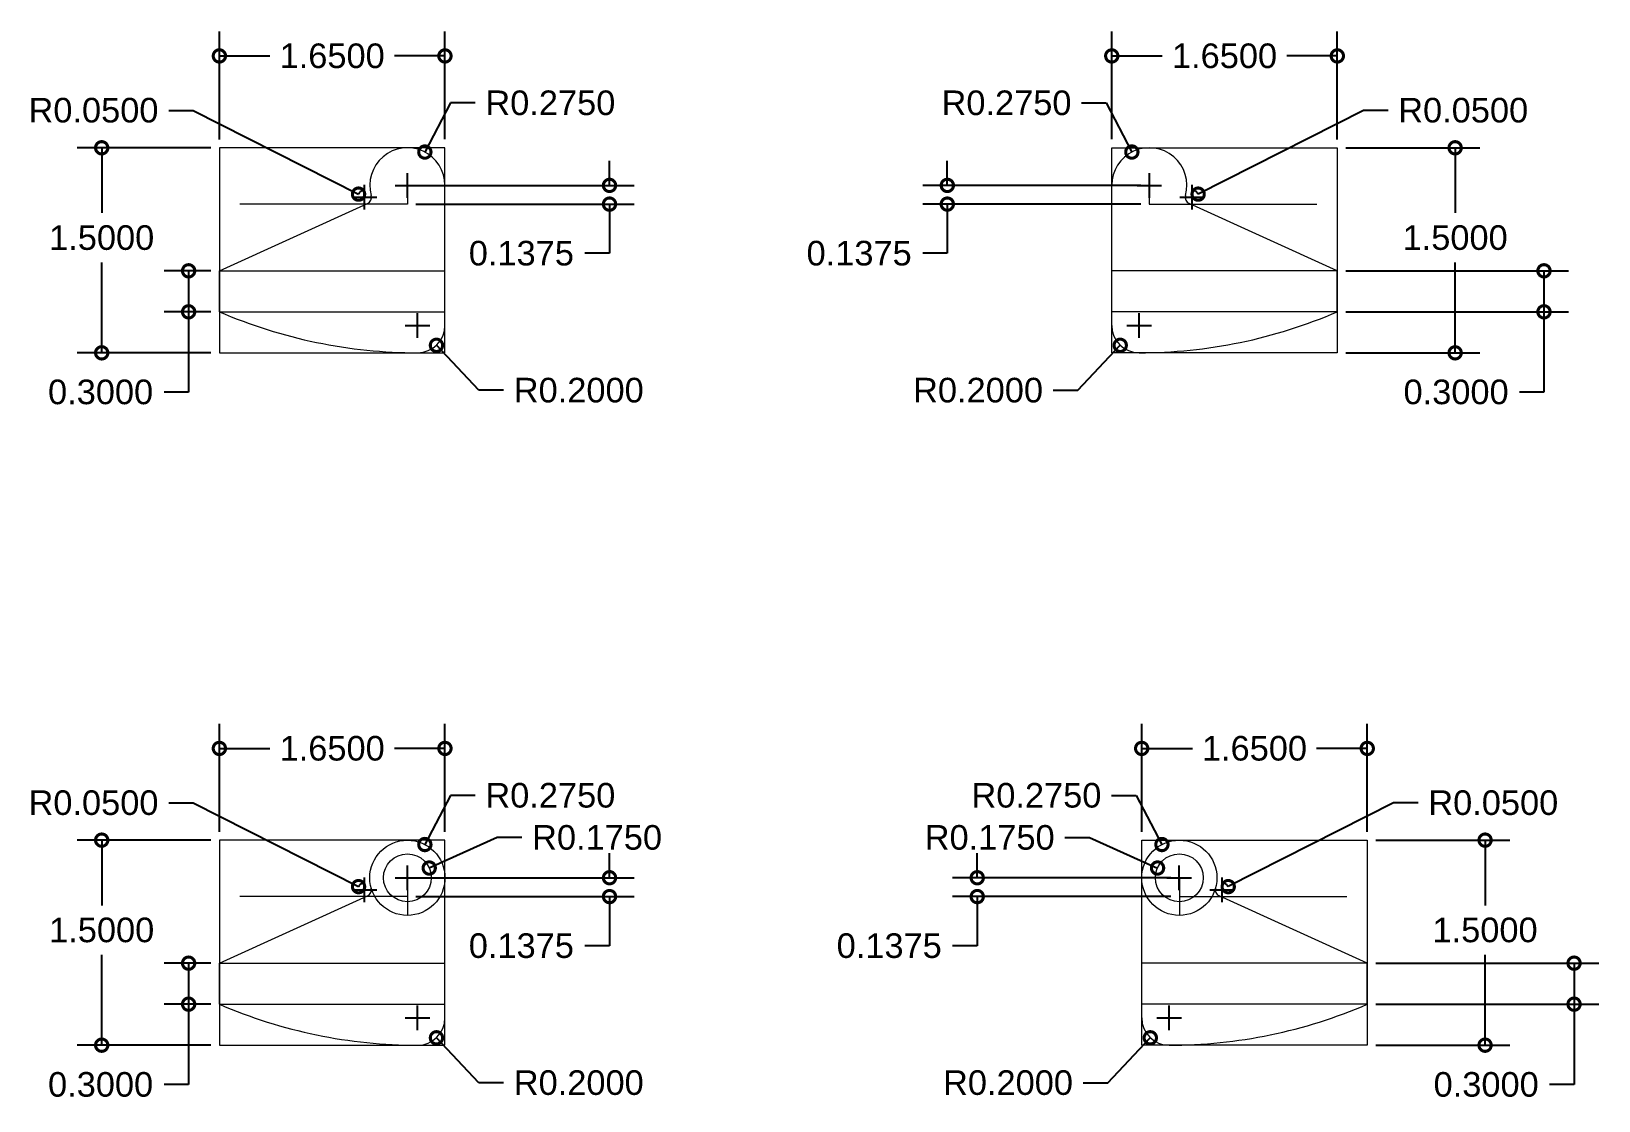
# Model space of a CAD drawing. Header units: centimetres. Extents: x -2.3 to 61.1, y -63.1 to 35.
# Drawn here: x 28.62 to 40.08, y 27.14 to 34.96 of the extents above; entities that cross this region are included whole.
import ezdxf

# ---------------------------------------------------------------- set-up
doc = ezdxf.new("R2010")
doc.units = ezdxf.units.CM
doc.header["$MEASUREMENT"] = 0
doc.linetypes.add('ACAD_ISO02W100', pattern=[15, 12, -3])
for name, color, linetype, lineweight in [('cuerpo', 7, 'Continuous', 15), ('lineas', 253, 'ACAD_ISO02W100', 15), ('medidas', 30, 'ACAD_ISO02W100', 18)]:
    doc.layers.add(name, color=color, linetype=linetype, lineweight=lineweight)
doc.styles.get("Standard").update_dxf_attribs({"font": 'arial.ttf'})
doc.dimstyles.get("Standard").update_dxf_attribs({"dimtxt": 0.18, "dimasz": 0.18, "dimexe": 0.18, "dimexo": 0.0625, "dimgap": 0.09, "dimtad": 0, "dimtih": 1, "dimtoh": 1, "dimdec": 4, "dimzin": 0, "dimdsep": 46, "dimtxsty": 'Standard', "dimblk": 'DOTSMALL', "dimcen": 0.09, "dimadec": 0, "dimazin": 0, "dimtfac": 1, "dimtdec": 4, "dimtofl": 0, "dimtmove": 0, "dimatfit": 3, "dimfxl": 1, "dimtolj": 1, "dimtzin": 0, "dimarcsym": 0})

# ---------------------------------------------------------------- blocks, each defined once
blk = doc.blocks.new('_DotSmall')
at = {"color": 0, "linetype": 'ByBlock', "const_width": 0.5}
blk.add_lwpolyline([(-0.0625, 0, 1), (0.0625, 0, 1)], format="xyb", close=True, dxfattribs=at)
blk = doc.blocks.new('*D504')
at = {"layer": 'Defpoints', "color": 0, "transparency": 16777216}
for p in [(31.009, 28.705), (31.053, 28.682)]:
    blk.add_point(p, dxfattribs=at)
at = {"layer": 'medidas', "color": 0, "lineweight": -2, "transparency": 16777216}
for p, q in [((29.62, 29.318), (29.8, 29.318)), ((29.8, 29.318), (31.009, 28.705)), ((30.963, 28.682), (31.143, 28.682)), ((31.053, 28.592), (31.053, 28.772))]:
    blk.add_line(p, q, dxfattribs=at)
blk.add_arc((31.053, 28.682), 0.05, 87.2382, 153.1119, dxfattribs=at)
at = {"layer": 'medidas', "color": 0, "lineweight": -2, "transparency": 16777216, "xscale": 0.18, "yscale": 0.18, "zscale": 0.18, "rotation": 333.1118925560016}
blk.add_blockref('_DotSmall', (31.009, 28.705), dxfattribs=at)
at = {"layer": 'medidas', "color": 0, "transparency": 16777216, "insert": (29.07, 29.318), "char_height": 0.18, "attachment_point": 5}
blk.add_mtext('\\A1;R0.0500', dxfattribs=at)
blk = doc.blocks.new('*D505')
at = {"layer": 'Defpoints', "color": 0, "transparency": 16777216}
for p in [(31.494, 29.013), (31.366, 28.77)]:
    blk.add_point(p, dxfattribs=at)
at = {"layer": 'medidas', "color": 0, "lineweight": -2, "transparency": 16777216}
for p, q in [((31.682, 29.372), (31.494, 29.013)), ((31.862, 29.372), (31.682, 29.372)), ((31.366, 28.68), (31.366, 28.86)), ((31.276, 28.77), (31.456, 28.77))]:
    blk.add_line(p, q, dxfattribs=at)
at = {"layer": 'medidas', "color": 0, "lineweight": -2, "transparency": 16777216, "xscale": 0.18, "yscale": 0.18, "zscale": 0.18, "rotation": 242.3369434540738}
blk.add_blockref('_DotSmall', (31.494, 29.013), dxfattribs=at)
at = {"layer": 'medidas', "color": 0, "transparency": 16777216, "insert": (32.412, 29.372), "char_height": 0.18, "attachment_point": 5}
blk.add_mtext('\\A1;R0.2750', dxfattribs=at)
blk = doc.blocks.new('*D506')
at = {"layer": 'Defpoints', "color": 0, "transparency": 16777216}
for p in [(31.526, 28.841), (31.366, 28.77)]:
    blk.add_point(p, dxfattribs=at)
at = {"layer": 'medidas', "color": 0, "lineweight": -2, "transparency": 16777216}
for p, q in [((32.024, 29.064), (31.526, 28.841)), ((32.204, 29.064), (32.024, 29.064)), ((31.366, 28.68), (31.366, 28.86)), ((31.276, 28.77), (31.456, 28.77))]:
    blk.add_line(p, q, dxfattribs=at)
at = {"layer": 'medidas', "color": 0, "lineweight": -2, "transparency": 16777216, "xscale": 0.18, "yscale": 0.18, "zscale": 0.18, "rotation": 204.1128026746228}
blk.add_blockref('_DotSmall', (31.526, 28.841), dxfattribs=at)
at = {"layer": 'medidas', "color": 0, "transparency": 16777216, "insert": (32.754, 29.064), "char_height": 0.18, "attachment_point": 5}
blk.add_mtext('\\A1;R0.1750', dxfattribs=at)
blk = doc.blocks.new('*D507')
at = {"layer": 'Defpoints', "color": 0, "transparency": 16777216}
for p in [(31.641, 29.716), (29.991, 29.042), (31.641, 29.045)]:
    blk.add_point(p, dxfattribs=at)
at = {"layer": 'medidas', "color": 0, "lineweight": -2, "transparency": 16777216}
for p, q in [((29.991, 29.105), (29.991, 29.896)), ((31.641, 29.107), (31.641, 29.896)), ((29.991, 29.716), (30.361, 29.716)), ((31.641, 29.716), (31.271, 29.716))]:
    blk.add_line(p, q, dxfattribs=at)
at = {"layer": 'medidas', "color": 0, "lineweight": -2, "transparency": 16777216, "xscale": 0.18, "yscale": 0.18, "zscale": 0.18, "rotation": 180}
blk.add_blockref('_DotSmall', (29.991, 29.716), dxfattribs=at)
at = {"layer": 'medidas', "color": 0, "lineweight": -2, "transparency": 16777216, "xscale": 0.18, "yscale": 0.18, "zscale": 0.18}
blk.add_blockref('_DotSmall', (31.641, 29.716), dxfattribs=at)
at = {"layer": 'medidas', "color": 0, "transparency": 16777216, "insert": (30.816, 29.716), "char_height": 0.18, "attachment_point": 5}
blk.add_mtext('\\A1;1.6500', dxfattribs=at)
blk = doc.blocks.new('*D508')
at = {"layer": 'Defpoints', "color": 0, "transparency": 16777216}
for p in [(29.991, 29.045), (29.13, 27.545), (29.991, 27.545)]:
    blk.add_point(p, dxfattribs=at)
at = {"layer": 'medidas', "color": 0, "lineweight": -2, "transparency": 16777216}
for p, q in [((29.929, 29.045), (28.95, 29.045)), ((29.13, 29.045), (29.13, 28.568)), ((29.13, 27.545), (29.13, 28.205)), ((29.929, 27.545), (28.95, 27.545))]:
    blk.add_line(p, q, dxfattribs=at)
at = {"layer": 'medidas', "color": 0, "lineweight": -2, "transparency": 16777216, "xscale": 0.18, "yscale": 0.18, "zscale": 0.18}
for p, rotation in [((29.13, 29.045), 90), ((29.13, 27.545), 270)]:
    blk.add_blockref('_DotSmall', p, dxfattribs=dict(at, rotation=rotation))
at = {"layer": 'medidas', "color": 0, "transparency": 16777216, "insert": (29.13, 28.387), "char_height": 0.18, "attachment_point": 5}
blk.add_mtext('\\A1;1.5000', dxfattribs=at)
blk = doc.blocks.new('*D509')
at = {"layer": 'Defpoints', "color": 0, "transparency": 16777216}
for p in [(29.991, 28.145), (29.766, 27.845), (29.991, 27.845)]:
    blk.add_point(p, dxfattribs=at)
at = {"layer": 'medidas', "color": 0, "lineweight": -2, "transparency": 16777216}
for p, q in [((29.929, 28.145), (29.586, 28.145)), ((29.766, 28.145), (29.766, 27.845)), ((29.929, 27.845), (29.586, 27.845)), ((29.766, 27.845), (29.766, 27.257)), ((29.766, 27.257), (29.586, 27.257))]:
    blk.add_line(p, q, dxfattribs=at)
at = {"layer": 'medidas', "color": 0, "lineweight": -2, "transparency": 16777216, "xscale": 0.18, "yscale": 0.18, "zscale": 0.18}
for p, rotation in [((29.766, 28.145), 90), ((29.766, 27.845), 270)]:
    blk.add_blockref('_DotSmall', p, dxfattribs=dict(at, rotation=rotation))
at = {"layer": 'medidas', "color": 0, "transparency": 16777216, "insert": (29.122, 27.257), "char_height": 0.18, "attachment_point": 5}
blk.add_mtext('\\A1;0.3000', dxfattribs=at)
blk = doc.blocks.new('*D510')
at = {"layer": 'Defpoints', "color": 0, "transparency": 16777216}
for p in [(31.441, 27.745), (31.579, 27.599)]:
    blk.add_point(p, dxfattribs=at)
at = {"layer": 'medidas', "color": 0, "lineweight": -2, "transparency": 16777216}
for p, q in [((31.441, 27.655), (31.441, 27.835)), ((31.351, 27.745), (31.531, 27.745)), ((31.89, 27.27), (31.579, 27.599)), ((32.07, 27.27), (31.89, 27.27))]:
    blk.add_line(p, q, dxfattribs=at)
at = {"layer": 'medidas', "color": 0, "lineweight": -2, "transparency": 16777216, "xscale": 0.18, "yscale": 0.18, "zscale": 0.18, "rotation": 133.3858375131181}
blk.add_blockref('_DotSmall', (31.579, 27.599), dxfattribs=at)
at = {"layer": 'medidas', "color": 0, "transparency": 16777216, "insert": (32.62, 27.27), "char_height": 0.18, "attachment_point": 5}
blk.add_mtext('\\A1;R0.2000', dxfattribs=at)
blk = doc.blocks.new('*D511')
at = {"layer": 'Defpoints', "color": 0, "transparency": 16777216}
for p in [(31.366, 28.77), (31.366, 28.632), (32.845, 28.632)]:
    blk.add_point(p, dxfattribs=at)
at = {"layer": 'medidas', "color": 0, "lineweight": -2, "transparency": 16777216}
for p, q in [((32.845, 28.77), (32.845, 28.95)), ((31.429, 28.77), (33.025, 28.77)), ((31.429, 28.632), (33.025, 28.632)), ((32.845, 28.632), (32.845, 28.272)), ((32.845, 28.272), (32.665, 28.272))]:
    blk.add_line(p, q, dxfattribs=at)
at = {"layer": 'medidas', "color": 0, "lineweight": -2, "transparency": 16777216, "xscale": 0.18, "yscale": 0.18, "zscale": 0.18}
for p, rotation in [((32.845, 28.77), 270), ((32.845, 28.632), 90)]:
    blk.add_blockref('_DotSmall', p, dxfattribs=dict(at, rotation=rotation))
at = {"layer": 'medidas', "color": 0, "transparency": 16777216, "insert": (32.2, 28.272), "char_height": 0.18, "attachment_point": 5}
blk.add_mtext('\\A1;0.1375', dxfattribs=at)
blk = doc.blocks.new('*D512')
at = {"layer": 'Defpoints', "color": 0, "transparency": 16777216}
for p in [(37.326, 28.682), (37.371, 28.705)]:
    blk.add_point(p, dxfattribs=at)
at = {"layer": 'medidas', "color": 0, "lineweight": -2, "transparency": 16777216}
for p, q in [((38.58, 29.318), (37.371, 28.705)), ((38.76, 29.318), (38.58, 29.318)), ((37.236, 28.682), (37.416, 28.682)), ((37.326, 28.592), (37.326, 28.772))]:
    blk.add_line(p, q, dxfattribs=at)
blk.add_arc((37.326, 28.682), 0.05, 26.8881, 92.7618, dxfattribs=at)
at = {"layer": 'medidas', "color": 0, "lineweight": -2, "transparency": 16777216, "xscale": 0.18, "yscale": 0.18, "zscale": 0.18, "rotation": 206.8881074439984}
blk.add_blockref('_DotSmall', (37.371, 28.705), dxfattribs=at)
at = {"layer": 'medidas', "color": 0, "transparency": 16777216, "insert": (39.31, 29.318), "char_height": 0.18, "attachment_point": 5}
blk.add_mtext('\\A1;R0.0500', dxfattribs=at)
blk = doc.blocks.new('*D513')
at = {"layer": 'Defpoints', "color": 0, "transparency": 16777216}
for p in [(36.886, 29.013), (37.013, 28.77)]:
    blk.add_point(p, dxfattribs=at)
at = {"layer": 'medidas', "color": 0, "lineweight": -2, "transparency": 16777216}
for p, q in [((36.518, 29.372), (36.698, 29.372)), ((36.698, 29.372), (36.886, 29.013)), ((37.013, 28.68), (37.013, 28.86)), ((36.923, 28.77), (37.103, 28.77))]:
    blk.add_line(p, q, dxfattribs=at)
at = {"layer": 'medidas', "color": 0, "lineweight": -2, "transparency": 16777216, "xscale": 0.18, "yscale": 0.18, "zscale": 0.18, "rotation": 297.6630565459262}
blk.add_blockref('_DotSmall', (36.886, 29.013), dxfattribs=at)
at = {"layer": 'medidas', "color": 0, "transparency": 16777216, "insert": (35.968, 29.372), "char_height": 0.18, "attachment_point": 5}
blk.add_mtext('\\A1;R0.2750', dxfattribs=at)
blk = doc.blocks.new('*D514')
at = {"layer": 'Defpoints', "color": 0, "transparency": 16777216}
for p in [(36.854, 28.841), (37.013, 28.77)]:
    blk.add_point(p, dxfattribs=at)
at = {"layer": 'medidas', "color": 0, "lineweight": -2, "transparency": 16777216}
for p, q in [((36.175, 29.064), (36.355, 29.064)), ((36.355, 29.064), (36.854, 28.841)), ((37.013, 28.68), (37.013, 28.86)), ((36.923, 28.77), (37.103, 28.77))]:
    blk.add_line(p, q, dxfattribs=at)
at = {"layer": 'medidas', "color": 0, "lineweight": -2, "transparency": 16777216, "xscale": 0.18, "yscale": 0.18, "zscale": 0.18, "rotation": 335.8871973253781}
blk.add_blockref('_DotSmall', (36.854, 28.841), dxfattribs=at)
at = {"layer": 'medidas', "color": 0, "transparency": 16777216, "insert": (35.626, 29.064), "char_height": 0.18, "attachment_point": 5}
blk.add_mtext('\\A1;R0.1750', dxfattribs=at)
blk = doc.blocks.new('*D515')
at = {"layer": 'Defpoints', "color": 0, "transparency": 16777216}
for p in [(36.738, 29.716), (36.738, 29.045), (38.388, 29.042)]:
    blk.add_point(p, dxfattribs=at)
at = {"layer": 'medidas', "color": 0, "lineweight": -2, "transparency": 16777216}
for p, q in [((36.738, 29.107), (36.738, 29.896)), ((38.388, 29.105), (38.388, 29.896)), ((36.738, 29.716), (37.109, 29.716)), ((38.388, 29.716), (38.018, 29.716))]:
    blk.add_line(p, q, dxfattribs=at)
at = {"layer": 'medidas', "color": 0, "lineweight": -2, "transparency": 16777216, "xscale": 0.18, "yscale": 0.18, "zscale": 0.18, "rotation": 180}
blk.add_blockref('_DotSmall', (36.738, 29.716), dxfattribs=at)
at = {"layer": 'medidas', "color": 0, "lineweight": -2, "transparency": 16777216, "xscale": 0.18, "yscale": 0.18, "zscale": 0.18}
blk.add_blockref('_DotSmall', (38.388, 29.716), dxfattribs=at)
at = {"layer": 'medidas', "color": 0, "transparency": 16777216, "insert": (37.563, 29.716), "char_height": 0.18, "attachment_point": 5}
blk.add_mtext('\\A1;1.6500', dxfattribs=at)
blk = doc.blocks.new('*D516')
at = {"layer": 'Defpoints', "color": 0, "transparency": 16777216}
for p in [(38.388, 29.045), (38.388, 27.545), (39.25, 27.545)]:
    blk.add_point(p, dxfattribs=at)
at = {"layer": 'medidas', "color": 0, "lineweight": -2, "transparency": 16777216}
for p, q in [((38.451, 29.045), (39.43, 29.045)), ((39.25, 29.045), (39.25, 28.568)), ((39.25, 27.545), (39.25, 28.205)), ((38.451, 27.545), (39.43, 27.545))]:
    blk.add_line(p, q, dxfattribs=at)
at = {"layer": 'medidas', "color": 0, "lineweight": -2, "transparency": 16777216, "xscale": 0.18, "yscale": 0.18, "zscale": 0.18}
for p, rotation in [((39.25, 29.045), 90), ((39.25, 27.545), 270)]:
    blk.add_blockref('_DotSmall', p, dxfattribs=dict(at, rotation=rotation))
at = {"layer": 'medidas', "color": 0, "transparency": 16777216, "insert": (39.25, 28.387), "char_height": 0.18, "attachment_point": 5}
blk.add_mtext('\\A1;1.5000', dxfattribs=at)
blk = doc.blocks.new('*D517')
at = {"layer": 'Defpoints', "color": 0, "transparency": 16777216}
for p in [(38.388, 28.145), (38.388, 27.845), (39.901, 27.845)]:
    blk.add_point(p, dxfattribs=at)
at = {"layer": 'medidas', "color": 0, "lineweight": -2, "transparency": 16777216}
for p, q in [((38.451, 28.145), (40.081, 28.145)), ((39.901, 28.145), (39.901, 27.845)), ((38.451, 27.845), (40.081, 27.845)), ((39.901, 27.845), (39.901, 27.257)), ((39.901, 27.257), (39.721, 27.257))]:
    blk.add_line(p, q, dxfattribs=at)
at = {"layer": 'medidas', "color": 0, "lineweight": -2, "transparency": 16777216, "xscale": 0.18, "yscale": 0.18, "zscale": 0.18}
for p, rotation in [((39.901, 28.145), 90), ((39.901, 27.845), 270)]:
    blk.add_blockref('_DotSmall', p, dxfattribs=dict(at, rotation=rotation))
at = {"layer": 'medidas', "color": 0, "transparency": 16777216, "insert": (39.258, 27.257), "char_height": 0.18, "attachment_point": 5}
blk.add_mtext('\\A1;0.3000', dxfattribs=at)
blk = doc.blocks.new('*D518')
at = {"layer": 'Defpoints', "color": 0, "transparency": 16777216}
for p in [(36.938, 27.745), (36.801, 27.599)]:
    blk.add_point(p, dxfattribs=at)
at = {"layer": 'medidas', "color": 0, "lineweight": -2, "transparency": 16777216}
for p, q in [((36.938, 27.655), (36.938, 27.835)), ((36.848, 27.745), (37.028, 27.745)), ((36.49, 27.27), (36.801, 27.599)), ((36.31, 27.27), (36.49, 27.27))]:
    blk.add_line(p, q, dxfattribs=at)
at = {"layer": 'medidas', "color": 0, "lineweight": -2, "transparency": 16777216, "xscale": 0.18, "yscale": 0.18, "zscale": 0.18, "rotation": 46.61416248688333}
blk.add_blockref('_DotSmall', (36.801, 27.599), dxfattribs=at)
at = {"layer": 'medidas', "color": 0, "transparency": 16777216, "insert": (35.76, 27.27), "char_height": 0.18, "attachment_point": 5}
blk.add_mtext('\\A1;R0.2000', dxfattribs=at)
blk = doc.blocks.new('*D519')
at = {"layer": 'Defpoints', "color": 0, "transparency": 16777216}
for p in [(37.013, 28.77), (35.535, 28.632), (37.013, 28.632)]:
    blk.add_point(p, dxfattribs=at)
at = {"layer": 'medidas', "color": 0, "lineweight": -2, "transparency": 16777216}
for p, q in [((35.535, 28.77), (35.535, 28.95)), ((36.951, 28.77), (35.355, 28.77)), ((36.951, 28.632), (35.355, 28.632)), ((35.535, 28.632), (35.535, 28.272)), ((35.535, 28.272), (35.355, 28.272))]:
    blk.add_line(p, q, dxfattribs=at)
at = {"layer": 'medidas', "color": 0, "lineweight": -2, "transparency": 16777216, "xscale": 0.18, "yscale": 0.18, "zscale": 0.18}
for p, rotation in [((35.535, 28.77), 270), ((35.535, 28.632), 90)]:
    blk.add_blockref('_DotSmall', p, dxfattribs=dict(at, rotation=rotation))
at = {"layer": 'medidas', "color": 0, "transparency": 16777216, "insert": (34.891, 28.272), "char_height": 0.18, "attachment_point": 5}
blk.add_mtext('\\A1;0.1375', dxfattribs=at)
blk = doc.blocks.new('*D536')
at = {"layer": 'Defpoints', "color": 0, "transparency": 16777216}
for p in [(31.009, 33.771), (31.053, 33.748)]:
    blk.add_point(p, dxfattribs=at)
at = {"layer": 'medidas', "color": 0, "lineweight": -2, "transparency": 16777216}
for p, q in [((29.62, 34.384), (29.8, 34.384)), ((29.8, 34.384), (31.009, 33.771)), ((31.053, 33.658), (31.053, 33.838)), ((30.963, 33.748), (31.143, 33.748))]:
    blk.add_line(p, q, dxfattribs=at)
blk.add_arc((31.053, 33.748), 0.05, 87.2382, 153.1119, dxfattribs=at)
at = {"layer": 'medidas', "color": 0, "lineweight": -2, "transparency": 16777216, "xscale": 0.18, "yscale": 0.18, "zscale": 0.18, "rotation": 333.1118925559979}
blk.add_blockref('_DotSmall', (31.009, 33.771), dxfattribs=at)
at = {"layer": 'medidas', "color": 0, "transparency": 16777216, "insert": (29.07, 34.384), "char_height": 0.18, "attachment_point": 5}
blk.add_mtext('\\A1;R0.0500', dxfattribs=at)
blk = doc.blocks.new('*D537')
at = {"layer": 'Defpoints', "color": 0, "transparency": 16777216}
for p in [(31.494, 34.079), (31.366, 33.835)]:
    blk.add_point(p, dxfattribs=at)
at = {"layer": 'medidas', "color": 0, "lineweight": -2, "transparency": 16777216}
for p, q in [((31.682, 34.438), (31.494, 34.079)), ((31.862, 34.438), (31.682, 34.438)), ((31.276, 33.835), (31.456, 33.835)), ((31.366, 33.745), (31.366, 33.925))]:
    blk.add_line(p, q, dxfattribs=at)
at = {"layer": 'medidas', "color": 0, "lineweight": -2, "transparency": 16777216, "xscale": 0.18, "yscale": 0.18, "zscale": 0.18, "rotation": 242.3369434540738}
blk.add_blockref('_DotSmall', (31.494, 34.079), dxfattribs=at)
at = {"layer": 'medidas', "color": 0, "transparency": 16777216, "insert": (32.412, 34.438), "char_height": 0.18, "attachment_point": 5}
blk.add_mtext('\\A1;R0.2750', dxfattribs=at)
blk = doc.blocks.new('*D539')
at = {"layer": 'Defpoints', "color": 0, "transparency": 16777216}
for p in [(31.641, 34.782), (29.991, 34.108), (31.641, 34.11)]:
    blk.add_point(p, dxfattribs=at)
at = {"layer": 'medidas', "color": 0, "lineweight": -2, "transparency": 16777216}
for p, q in [((29.991, 34.171), (29.991, 34.962)), ((31.641, 34.173), (31.641, 34.962)), ((29.991, 34.782), (30.361, 34.782)), ((31.641, 34.782), (31.271, 34.782))]:
    blk.add_line(p, q, dxfattribs=at)
at = {"layer": 'medidas', "color": 0, "lineweight": -2, "transparency": 16777216, "xscale": 0.18, "yscale": 0.18, "zscale": 0.18, "rotation": 180}
blk.add_blockref('_DotSmall', (29.991, 34.782), dxfattribs=at)
at = {"layer": 'medidas', "color": 0, "lineweight": -2, "transparency": 16777216, "xscale": 0.18, "yscale": 0.18, "zscale": 0.18}
blk.add_blockref('_DotSmall', (31.641, 34.782), dxfattribs=at)
at = {"layer": 'medidas', "color": 0, "transparency": 16777216, "insert": (30.816, 34.782), "char_height": 0.18, "attachment_point": 5}
blk.add_mtext('\\A1;1.6500', dxfattribs=at)
blk = doc.blocks.new('*D540')
at = {"layer": 'Defpoints', "color": 0, "transparency": 16777216}
for p in [(29.991, 34.11), (29.13, 32.61), (29.991, 32.61)]:
    blk.add_point(p, dxfattribs=at)
at = {"layer": 'medidas', "color": 0, "lineweight": -2, "transparency": 16777216}
for p, q in [((29.929, 34.11), (28.95, 34.11)), ((29.13, 34.11), (29.13, 33.634)), ((29.13, 32.61), (29.13, 33.27)), ((29.929, 32.61), (28.95, 32.61))]:
    blk.add_line(p, q, dxfattribs=at)
at = {"layer": 'medidas', "color": 0, "lineweight": -2, "transparency": 16777216, "xscale": 0.18, "yscale": 0.18, "zscale": 0.18}
for p, rotation in [((29.13, 34.11), 90), ((29.13, 32.61), 270)]:
    blk.add_blockref('_DotSmall', p, dxfattribs=dict(at, rotation=rotation))
at = {"layer": 'medidas', "color": 0, "transparency": 16777216, "insert": (29.13, 33.452), "char_height": 0.18, "attachment_point": 5}
blk.add_mtext('\\A1;1.5000', dxfattribs=at)
blk = doc.blocks.new('*D541')
at = {"layer": 'Defpoints', "color": 0, "transparency": 16777216}
for p in [(29.991, 33.21), (29.766, 32.91), (29.991, 32.91)]:
    blk.add_point(p, dxfattribs=at)
at = {"layer": 'medidas', "color": 0, "lineweight": -2, "transparency": 16777216}
for p, q in [((29.929, 33.21), (29.586, 33.21)), ((29.766, 33.21), (29.766, 32.91)), ((29.929, 32.91), (29.586, 32.91)), ((29.766, 32.91), (29.766, 32.323)), ((29.766, 32.323), (29.586, 32.323))]:
    blk.add_line(p, q, dxfattribs=at)
at = {"layer": 'medidas', "color": 0, "lineweight": -2, "transparency": 16777216, "xscale": 0.18, "yscale": 0.18, "zscale": 0.18}
for p, rotation in [((29.766, 33.21), 90), ((29.766, 32.91), 270)]:
    blk.add_blockref('_DotSmall', p, dxfattribs=dict(at, rotation=rotation))
at = {"layer": 'medidas', "color": 0, "transparency": 16777216, "insert": (29.122, 32.323), "char_height": 0.18, "attachment_point": 5}
blk.add_mtext('\\A1;0.3000', dxfattribs=at)
blk = doc.blocks.new('*D542')
at = {"layer": 'Defpoints', "color": 0, "transparency": 16777216}
for p in [(31.441, 32.81), (31.579, 32.665)]:
    blk.add_point(p, dxfattribs=at)
at = {"layer": 'medidas', "color": 0, "lineweight": -2, "transparency": 16777216}
for p, q in [((31.351, 32.81), (31.531, 32.81)), ((31.441, 32.72), (31.441, 32.9)), ((31.89, 32.336), (31.579, 32.665)), ((32.07, 32.336), (31.89, 32.336))]:
    blk.add_line(p, q, dxfattribs=at)
at = {"layer": 'medidas', "color": 0, "lineweight": -2, "transparency": 16777216, "xscale": 0.18, "yscale": 0.18, "zscale": 0.18, "rotation": 133.3858375131174}
blk.add_blockref('_DotSmall', (31.579, 32.665), dxfattribs=at)
at = {"layer": 'medidas', "color": 0, "transparency": 16777216, "insert": (32.62, 32.336), "char_height": 0.18, "attachment_point": 5}
blk.add_mtext('\\A1;R0.2000', dxfattribs=at)
blk = doc.blocks.new('*D543')
at = {"layer": 'Defpoints', "color": 0, "transparency": 16777216}
for p in [(31.366, 33.835), (31.366, 33.698), (32.845, 33.698)]:
    blk.add_point(p, dxfattribs=at)
at = {"layer": 'medidas', "color": 0, "lineweight": -2, "transparency": 16777216}
for p, q in [((32.845, 33.835), (32.845, 34.015)), ((31.429, 33.835), (33.025, 33.835)), ((31.429, 33.698), (33.025, 33.698)), ((32.845, 33.698), (32.845, 33.338)), ((32.845, 33.338), (32.665, 33.338))]:
    blk.add_line(p, q, dxfattribs=at)
at = {"layer": 'medidas', "color": 0, "lineweight": -2, "transparency": 16777216, "xscale": 0.18, "yscale": 0.18, "zscale": 0.18}
for p, rotation in [((32.845, 33.835), 270), ((32.845, 33.698), 90)]:
    blk.add_blockref('_DotSmall', p, dxfattribs=dict(at, rotation=rotation))
at = {"layer": 'medidas', "color": 0, "transparency": 16777216, "insert": (32.2, 33.338), "char_height": 0.18, "attachment_point": 5}
blk.add_mtext('\\A1;0.1375', dxfattribs=at)
blk = doc.blocks.new('*D544')
at = {"layer": 'Defpoints', "color": 0, "transparency": 16777216}
for p in [(37.107, 33.748), (37.151, 33.771)]:
    blk.add_point(p, dxfattribs=at)
at = {"layer": 'medidas', "color": 0, "lineweight": -2, "transparency": 16777216}
for p, q in [((38.361, 34.384), (37.151, 33.771)), ((38.541, 34.384), (38.361, 34.384)), ((37.107, 33.658), (37.107, 33.838)), ((37.017, 33.748), (37.197, 33.748))]:
    blk.add_line(p, q, dxfattribs=at)
blk.add_arc((37.107, 33.748), 0.05, 26.8881, 92.7618, dxfattribs=at)
at = {"layer": 'medidas', "color": 0, "lineweight": -2, "transparency": 16777216, "xscale": 0.18, "yscale": 0.18, "zscale": 0.18, "rotation": 206.8881074439947}
blk.add_blockref('_DotSmall', (37.151, 33.771), dxfattribs=at)
at = {"layer": 'medidas', "color": 0, "transparency": 16777216, "insert": (39.09, 34.384), "char_height": 0.18, "attachment_point": 5}
blk.add_mtext('\\A1;R0.0500', dxfattribs=at)
blk = doc.blocks.new('*D545')
at = {"layer": 'Defpoints', "color": 0, "transparency": 16777216}
for p in [(36.666, 34.079), (36.794, 33.835)]:
    blk.add_point(p, dxfattribs=at)
at = {"layer": 'medidas', "color": 0, "lineweight": -2, "transparency": 16777216}
for p, q in [((36.298, 34.438), (36.478, 34.438)), ((36.478, 34.438), (36.666, 34.079)), ((36.704, 33.835), (36.884, 33.835)), ((36.794, 33.745), (36.794, 33.925))]:
    blk.add_line(p, q, dxfattribs=at)
at = {"layer": 'medidas', "color": 0, "lineweight": -2, "transparency": 16777216, "xscale": 0.18, "yscale": 0.18, "zscale": 0.18, "rotation": 297.6630565459255}
blk.add_blockref('_DotSmall', (36.666, 34.079), dxfattribs=at)
at = {"layer": 'medidas', "color": 0, "transparency": 16777216, "insert": (35.749, 34.438), "char_height": 0.18, "attachment_point": 5}
blk.add_mtext('\\A1;R0.2750', dxfattribs=at)
blk = doc.blocks.new('*D546')
at = {"layer": 'Defpoints', "color": 0, "transparency": 16777216}
for p in [(36.519, 34.782), (36.519, 34.11), (38.169, 34.108)]:
    blk.add_point(p, dxfattribs=at)
at = {"layer": 'medidas', "color": 0, "lineweight": -2, "transparency": 16777216}
for p, q in [((36.519, 34.173), (36.519, 34.962)), ((38.169, 34.171), (38.169, 34.962)), ((36.519, 34.782), (36.889, 34.782)), ((38.169, 34.782), (37.799, 34.782))]:
    blk.add_line(p, q, dxfattribs=at)
at = {"layer": 'medidas', "color": 0, "lineweight": -2, "transparency": 16777216, "xscale": 0.18, "yscale": 0.18, "zscale": 0.18, "rotation": 180}
blk.add_blockref('_DotSmall', (36.519, 34.782), dxfattribs=at)
at = {"layer": 'medidas', "color": 0, "lineweight": -2, "transparency": 16777216, "xscale": 0.18, "yscale": 0.18, "zscale": 0.18}
blk.add_blockref('_DotSmall', (38.169, 34.782), dxfattribs=at)
at = {"layer": 'medidas', "color": 0, "transparency": 16777216, "insert": (37.344, 34.782), "char_height": 0.18, "attachment_point": 5}
blk.add_mtext('\\A1;1.6500', dxfattribs=at)
blk = doc.blocks.new('*D547')
at = {"layer": 'Defpoints', "color": 0, "transparency": 16777216}
for p in [(38.169, 34.11), (38.169, 32.61), (39.031, 32.61)]:
    blk.add_point(p, dxfattribs=at)
at = {"layer": 'medidas', "color": 0, "lineweight": -2, "transparency": 16777216}
for p, q in [((38.231, 34.11), (39.211, 34.11)), ((39.031, 34.11), (39.031, 33.634)), ((39.031, 32.61), (39.031, 33.27)), ((38.231, 32.61), (39.211, 32.61))]:
    blk.add_line(p, q, dxfattribs=at)
at = {"layer": 'medidas', "color": 0, "lineweight": -2, "transparency": 16777216, "xscale": 0.18, "yscale": 0.18, "zscale": 0.18}
for p, rotation in [((39.031, 34.11), 90), ((39.031, 32.61), 270)]:
    blk.add_blockref('_DotSmall', p, dxfattribs=dict(at, rotation=rotation))
at = {"layer": 'medidas', "color": 0, "transparency": 16777216, "insert": (39.031, 33.452), "char_height": 0.18, "attachment_point": 5}
blk.add_mtext('\\A1;1.5000', dxfattribs=at)
blk = doc.blocks.new('*D548')
at = {"layer": 'Defpoints', "color": 0, "transparency": 16777216}
for p in [(38.169, 33.21), (38.169, 32.91), (39.681, 32.91)]:
    blk.add_point(p, dxfattribs=at)
at = {"layer": 'medidas', "color": 0, "lineweight": -2, "transparency": 16777216}
for p, q in [((38.231, 33.21), (39.861, 33.21)), ((39.681, 33.21), (39.681, 32.91)), ((38.231, 32.91), (39.861, 32.91)), ((39.681, 32.91), (39.681, 32.323)), ((39.681, 32.323), (39.501, 32.323))]:
    blk.add_line(p, q, dxfattribs=at)
at = {"layer": 'medidas', "color": 0, "lineweight": -2, "transparency": 16777216, "xscale": 0.18, "yscale": 0.18, "zscale": 0.18}
for p, rotation in [((39.681, 33.21), 90), ((39.681, 32.91), 270)]:
    blk.add_blockref('_DotSmall', p, dxfattribs=dict(at, rotation=rotation))
at = {"layer": 'medidas', "color": 0, "transparency": 16777216, "insert": (39.038, 32.323), "char_height": 0.18, "attachment_point": 5}
blk.add_mtext('\\A1;0.3000', dxfattribs=at)
blk = doc.blocks.new('*D549')
at = {"layer": 'Defpoints', "color": 0, "transparency": 16777216}
for p in [(36.719, 32.81), (36.581, 32.665)]:
    blk.add_point(p, dxfattribs=at)
at = {"layer": 'medidas', "color": 0, "lineweight": -2, "transparency": 16777216}
for p, q in [((36.629, 32.81), (36.809, 32.81)), ((36.719, 32.72), (36.719, 32.9)), ((36.27, 32.336), (36.581, 32.665)), ((36.09, 32.336), (36.27, 32.336))]:
    blk.add_line(p, q, dxfattribs=at)
at = {"layer": 'medidas', "color": 0, "lineweight": -2, "transparency": 16777216, "xscale": 0.18, "yscale": 0.18, "zscale": 0.18, "rotation": 46.61416248688045}
blk.add_blockref('_DotSmall', (36.581, 32.665), dxfattribs=at)
at = {"layer": 'medidas', "color": 0, "transparency": 16777216, "insert": (35.541, 32.336), "char_height": 0.18, "attachment_point": 5}
blk.add_mtext('\\A1;R0.2000', dxfattribs=at)
blk = doc.blocks.new('*D550')
at = {"layer": 'Defpoints', "color": 0, "transparency": 16777216}
for p in [(36.794, 33.835), (35.316, 33.698), (36.794, 33.698)]:
    blk.add_point(p, dxfattribs=at)
at = {"layer": 'medidas', "color": 0, "lineweight": -2, "transparency": 16777216}
for p, q in [((35.316, 33.835), (35.316, 34.015)), ((36.731, 33.835), (35.136, 33.835)), ((36.731, 33.698), (35.136, 33.698)), ((35.316, 33.698), (35.316, 33.338)), ((35.316, 33.338), (35.136, 33.338))]:
    blk.add_line(p, q, dxfattribs=at)
at = {"layer": 'medidas', "color": 0, "lineweight": -2, "transparency": 16777216, "xscale": 0.18, "yscale": 0.18, "zscale": 0.18}
for p, rotation in [((35.316, 33.835), 270), ((35.316, 33.698), 90)]:
    blk.add_blockref('_DotSmall', p, dxfattribs=dict(at, rotation=rotation))
at = {"layer": 'medidas', "color": 0, "transparency": 16777216, "insert": (34.671, 33.338), "char_height": 0.18, "attachment_point": 5}
blk.add_mtext('\\A1;0.1375', dxfattribs=at)

msp = doc.modelspace()

# ---------------------------------------------------------------- linework, layer by layer
at = {"layer": 'cuerpo'}
for p, q in [((31.64135, 32.81045), (31.64135, 33.83545)), ((36.51885, 32.81045), (36.51885, 33.83545)), ((29.99135, 33.21045), (31.07403, 33.70243)), ((38.16885, 33.21045), (37.08617, 33.70243)), ((29.99135, 32.91045), (29.99135, 33.21045)), ((38.16885, 32.91045), (38.16885, 33.21045)), ((31.64135, 27.74465), (31.64135, 28.76965)), ((36.73849, 27.74465), (36.73849, 28.76965)), ((29.99135, 28.14465), (31.07403, 28.63663)), ((38.38849, 28.14465), (37.30581, 28.63663)), ((29.99135, 27.84465), (29.99135, 28.14465)), ((38.38849, 27.84465), (38.38849, 28.14465))]:
    msp.add_line(p, q, dxfattribs=at)
for centre, radius in [((31.36635, 28.76965), 0.275), ((37.01349, 28.76965), 0.275), ((31.36635, 28.76965), 0.175), ((37.01349, 28.76965), 0.175)]:
    msp.add_circle(centre, radius, dxfattribs=at)
for centre, radius, start, end in [((31.36635, 33.83545), 0.275, 0, 195.618498), ((36.79385, 33.83545), 0.275, 344.381502, 180), ((31.05335, 33.74795), 0.05, 294.437359, 15.618498), ((37.10685, 33.74795), 0.05, 164.381502, 245.562641), ((31.44135, 36.26462), 3.65417, 246.621262, 270), ((36.71885, 36.26462), 3.65417, 270, 293.378738), ((31.44135, 32.81045), 0.2, 270, 0), ((36.71885, 32.81045), 0.2, 180, 270), ((31.05335, 28.68215), 0.05, 294.437359, 15.618498), ((37.32649, 28.68215), 0.05, 164.381502, 245.562641), ((31.44135, 31.19882), 3.65417, 246.621262, 270), ((36.93849, 31.19882), 3.65417, 270, 293.378738), ((31.44135, 27.74465), 0.2, 270, 0), ((36.93849, 27.74465), 0.2, 180, 270)]:
    msp.add_arc(centre, radius, start, end, dxfattribs=at)
at = {"layer": 'lineas'}
for p, q in [((31.64135, 34.11045), (29.99135, 34.11045)), ((29.99135, 34.11045), (29.99135, 32.61045)), ((31.64135, 32.61045), (31.64135, 34.11045)), ((36.51885, 32.61045), (36.51885, 34.11045)), ((36.51885, 34.11045), (38.16885, 34.11045)), ((38.16885, 34.11045), (38.16885, 32.61045)), ((31.36635, 33.83545), (31.36635, 33.69795)), ((36.79385, 33.83545), (36.79385, 33.69795)), ((31.36635, 33.69795), (30.14135, 33.69795)), ((36.79385, 33.69795), (38.01885, 33.69795)), ((29.99135, 33.21045), (31.64135, 33.21045)), ((38.16885, 33.21045), (36.51885, 33.21045)), ((29.99135, 32.91045), (31.64135, 32.91045)), ((38.16885, 32.91045), (36.51885, 32.91045)), ((29.99135, 32.61045), (31.64135, 32.61045)), ((38.16885, 32.61045), (36.51885, 32.61045)), ((31.64135, 29.04465), (29.99135, 29.04465)), ((29.99135, 29.04465), (29.99135, 27.54465)), ((31.64135, 27.54465), (31.64135, 29.04465)), ((36.73849, 27.54465), (36.73849, 29.04465)), ((36.73849, 29.04465), (38.38849, 29.04465)), ((38.38849, 29.04465), (38.38849, 27.54465)), ((31.36635, 28.76965), (31.36635, 28.49465)), ((37.01349, 28.76965), (37.01349, 28.49465)), ((31.36635, 28.63215), (30.14135, 28.63215)), ((37.01349, 28.63215), (38.23849, 28.63215)), ((29.99135, 28.14465), (31.64135, 28.14465)), ((38.38849, 28.14465), (36.73849, 28.14465)), ((29.99135, 27.84465), (31.64135, 27.84465)), ((38.38849, 27.84465), (36.73849, 27.84465)), ((29.99135, 27.54465), (31.64135, 27.54465)), ((38.38849, 27.54465), (36.73849, 27.54465))]:
    msp.add_line(p, q, dxfattribs=at)

# ---------------------------------------------------------------- dimensions: what is measured, and where the dimension line sits
at = {"layer": 'medidas'}
for base, p1, p2, picture, middle in [((31.64135, 34.78195), (29.99135, 34.10815), (31.64135, 34.11045), '*D539', (30.81635, 34.78195)), ((31.64135, 29.71615), (29.99135, 29.04235), (31.64135, 29.04465), '*D507', (30.81635, 29.71615))]:
    dim = msp.add_linear_dim(base=base, p1=p1, p2=p2, dimstyle='Standard', dxfattribs=at)
    dim.commit()
    dim.dimension.update_dxf_attribs({"geometry": picture, "text_midpoint": middle})
for base, p1, p2, angle, picture, middle in [((36.51885, 34.78195), (38.16885, 34.10815), (36.51885, 34.11045), 180, '*D546', (37.34385, 34.78195)), ((32.84463, 33.69795), (31.36635, 33.83545), (31.36635, 33.69795), 90, '*D543', (32.20033, 33.33795)), ((35.31557, 33.69795), (36.79385, 33.83545), (36.79385, 33.69795), 90, '*D550', (34.67127, 33.33795)), ((36.73849, 29.71615), (38.38849, 29.04235), (36.73849, 29.04465), 180, '*D515', (37.56349, 29.71615)), ((32.84463, 28.63215), (31.36635, 28.76965), (31.36635, 28.63215), 90, '*D511', (32.20033, 28.27215)), ((35.53521, 28.63215), (37.01349, 28.76965), (37.01349, 28.63215), 90, '*D519', (34.89091, 28.27215))]:
    dim = msp.add_linear_dim(base=base, p1=p1, p2=p2, angle=angle, dimstyle='Standard', dxfattribs=at)
    dim.commit()
    dim.dimension.update_dxf_attribs({"geometry": picture, "text_midpoint": middle})
for center, mpoint, picture, middle in [((31.36635, 33.83545), (31.49402, 34.07901), '*D537', (32.41162, 34.43793)), ((36.79385, 33.83545), (36.66618, 34.07901), '*D545', (35.74858, 34.43793)), ((31.05335, 33.74795), (31.00875, 33.77056), '*D536', (29.07008, 34.38372)), ((37.10685, 33.74795), (37.15145, 33.77056), '*D544', (39.09012, 34.38372)), ((31.44135, 32.81045), (31.57873, 32.6651), '*D542', (32.61952, 32.33571)), ((36.71885, 32.81045), (36.58147, 32.6651), '*D549', (35.54068, 32.33571)), ((31.36635, 28.76965), (31.49402, 29.01322), '*D505', (32.41162, 29.37213)), ((37.01349, 28.76965), (36.88582, 29.01322), '*D513', (35.96822, 29.37213)), ((31.05335, 28.68215), (31.00875, 28.70476), '*D504', (29.07008, 29.31792)), ((37.32649, 28.68215), (37.37109, 28.70476), '*D512', (39.30976, 29.31792)), ((31.36635, 28.76965), (31.52608, 28.84114), '*D506', (32.75385, 29.06418)), ((37.01349, 28.76965), (36.85376, 28.84114), '*D514', (35.626, 29.06418)), ((31.44135, 27.74465), (31.57873, 27.5993), '*D510', (32.61952, 27.26991)), ((36.93849, 27.74465), (36.80111, 27.5993), '*D518', (35.76032, 27.26991))]:
    dim = msp.add_radius_dim(center=center, mpoint=mpoint, dimstyle='Standard', dxfattribs=at)
    dim.commit()
    dim.dimension.update_dxf_attribs({"geometry": picture, "text_midpoint": middle, "dimtype": 164})
for base, p1, p2, picture, middle in [((29.12953, 32.61045), (29.99135, 34.11045), (29.99135, 32.61045), '*D540', (29.12953, 33.45235)), ((39.03068, 32.61045), (38.16885, 34.11045), (38.16885, 32.61045), '*D547', (39.03068, 33.45235)), ((29.76563, 32.91045), (29.99135, 33.21045), (29.99135, 32.91045), '*D541', (29.12231, 32.32309)), ((39.68121, 32.91045), (38.16885, 33.21045), (38.16885, 32.91045), '*D548', (39.03789, 32.32309)), ((29.12953, 27.54465), (29.99135, 29.04465), (29.99135, 27.54465), '*D508', (29.12953, 28.38655)), ((39.25032, 27.54465), (38.38849, 29.04465), (38.38849, 27.54465), '*D516', (39.25032, 28.38655)), ((29.76563, 27.84465), (29.99135, 28.14465), (29.99135, 27.84465), '*D509', (29.12231, 27.2573)), ((39.90085, 27.84465), (38.38849, 28.14465), (38.38849, 27.84465), '*D517', (39.25753, 27.2573))]:
    dim = msp.add_linear_dim(base=base, p1=p1, p2=p2, angle=90, dimstyle='Standard', dxfattribs=at)
    dim.commit()
    dim.dimension.update_dxf_attribs({"geometry": picture, "text_midpoint": middle, "dimtype": 160})

doc.saveas('drawing.dxf')
